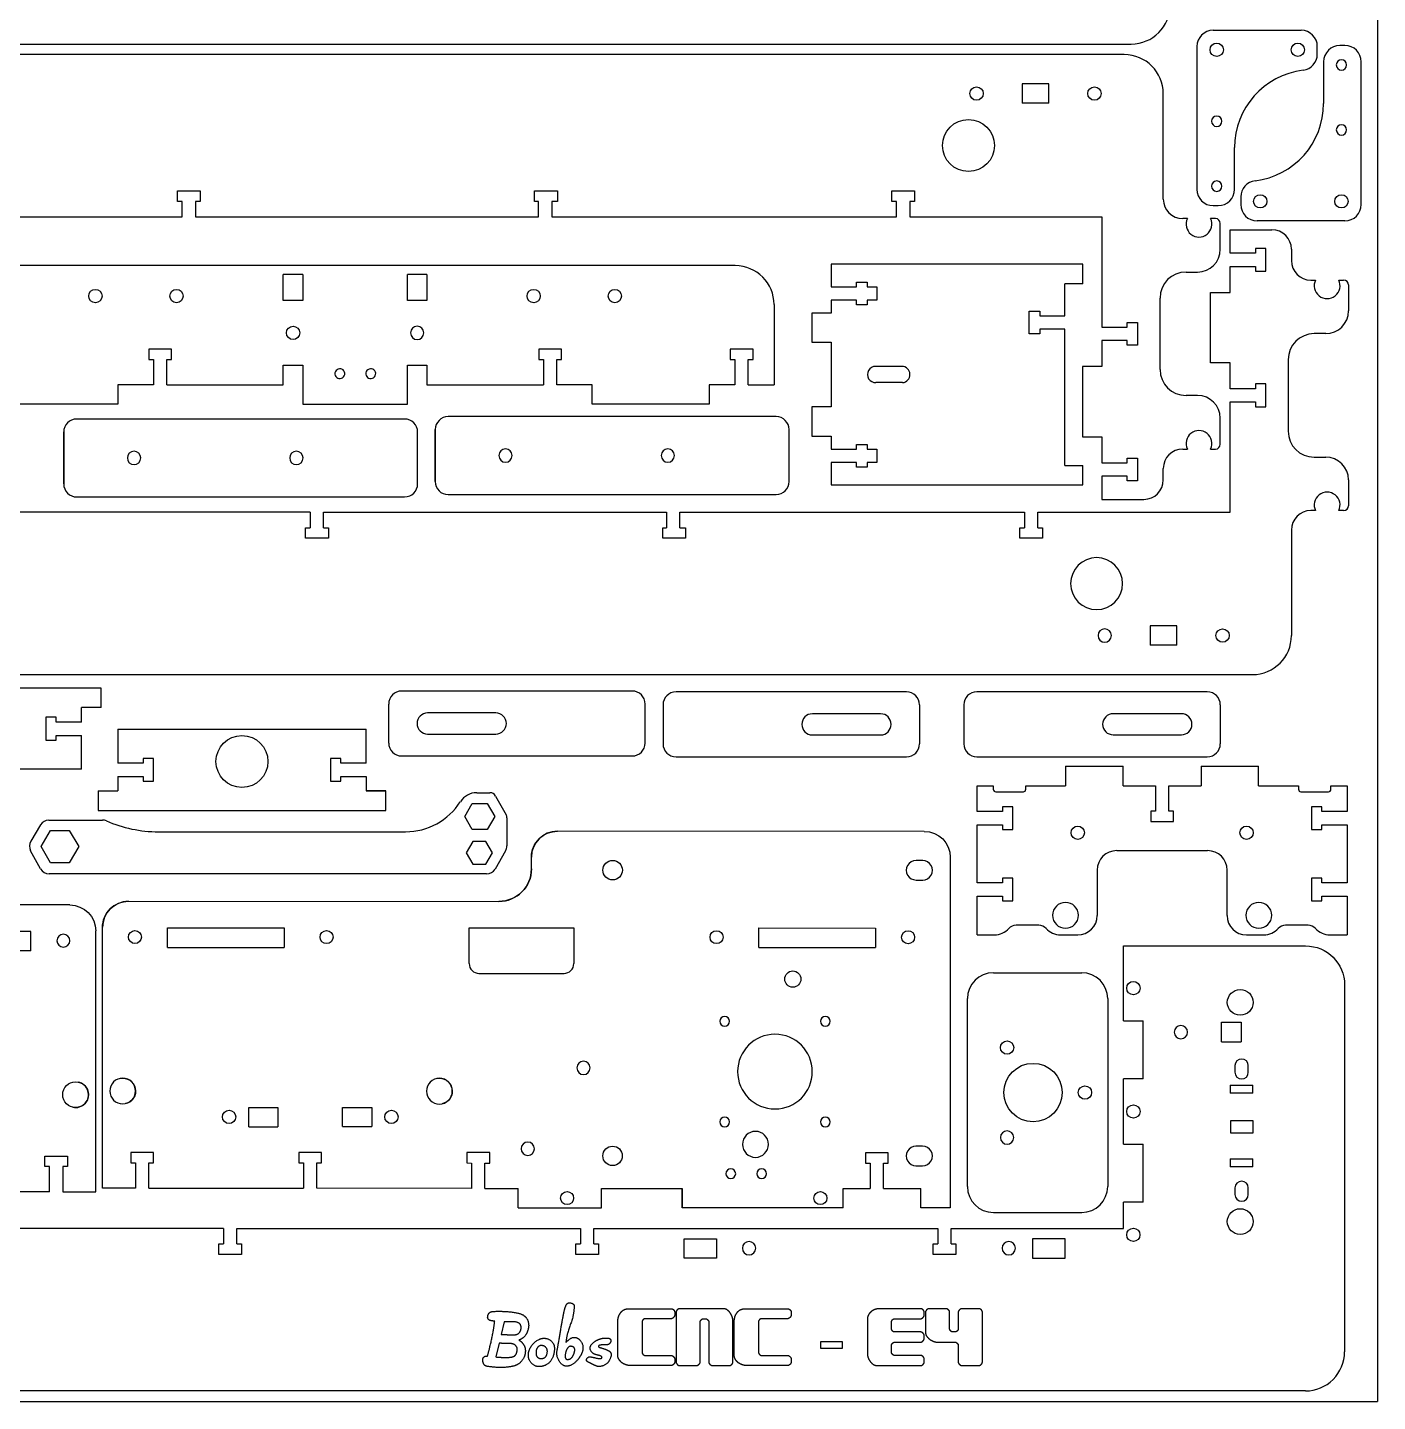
# Model space of a CAD drawing. Header units: millimetres. Extents: x -2 to 1014, y -223 to 1352.
# Drawn here: x 597.9 to 1013.8, y 589.1 to 1012.4 of the extents above; entities that cross this region are included whole.
import ezdxf

# ---------------------------------------------------------------- set-up
doc = ezdxf.new("R2010")
doc.units = ezdxf.units.MM
doc.layers.get('0').update_dxf_attribs({"lineweight": 0})

msp = doc.modelspace()

# ---------------------------------------------------------------- linework, layer by layer
at = {"color": 7, "lineweight": -3}
for p, q in [((1013.76, 1351.61), (1013.76, 589.11)), ((963.13, 1011.48), (990.22, 1011.48)), ((935.77, 1003.99), (249.5, 1003.99)), ((251.61, 1007.25), (937.88, 1007.25)), ((958.13, 1006.48), (958.13, 962.48)), ((995.22, 1004.13), (995.22, 1006.48)), ((1003.74, 1006.8), (1002.15, 1006.8)), ((997.15, 1001.8), (997.15, 988.94)), ((1008.74, 957.8), (1008.74, 1001.8)), ((904.31, 994.99), (904.31, 988.99)), ((912.52, 994.99), (904.31, 994.99)), ((912.52, 988.99), (912.52, 994.99)), ((947.77, 959.49), (947.77, 991.99)), ((912.52, 988.99), (904.31, 988.99)), ((969.72, 962.48), (969.72, 975.34)), ((644.14, 961.99), (651.14, 961.99)), ((644.14, 958.79), (644.14, 961.99)), ((651.14, 961.99), (651.14, 958.79)), ((754.14, 961.99), (761.14, 961.99)), ((754.14, 958.79), (754.14, 961.99)), ((761.14, 961.99), (761.14, 958.79)), ((864.14, 958.79), (864.14, 961.99)), ((864.14, 961.99), (871.14, 961.99)), ((871.14, 961.99), (871.14, 958.79)), ((645.59, 958.79), (644.14, 958.79)), ((645.59, 953.99), (645.59, 958.79)), ((651.14, 958.79), (649.69, 958.79)), ((649.69, 958.79), (649.69, 953.99)), ((755.33, 958.79), (754.14, 958.79)), ((755.33, 953.99), (755.33, 958.79)), ((761.14, 958.79), (759.43, 958.79)), ((759.43, 958.79), (759.43, 953.99)), ((865.59, 958.79), (864.14, 958.79)), ((865.59, 953.99), (865.59, 958.79)), ((871.14, 958.79), (869.69, 958.79)), ((869.69, 958.79), (869.69, 953.99)), ((963.13, 957.48), (964.72, 957.48)), ((971.65, 960.15), (971.65, 957.8)), ((539.69, 953.99), (645.59, 953.99)), ((649.69, 953.99), (755.33, 953.99)), ((759.43, 953.99), (865.59, 953.99)), ((869.69, 953.99), (928.87, 953.99)), ((928.87, 953.99), (928.87, 920.04)), ((955.2, 953.49), (953.77, 953.49)), ((963.84, 953.49), (962.35, 953.49)), ((1003.74, 952.8), (976.65, 952.8)), ((965.34, 944.02), (965.34, 951.99)), ((968.34, 942.86), (968.34, 950.04)), ((968.34, 950.04), (981.24, 950.04)), ((979.34, 944.31), (976.14, 944.31)), ((976.14, 944.31), (976.14, 942.86)), ((979.34, 937.31), (979.34, 944.31)), ((987.24, 944.04), (987.24, 940.54)), ((976.14, 942.86), (968.34, 942.86)), ((815.91, 938.99), (581.79, 938.99)), ((682.74, 936.26), (676.74, 936.26)), ((676.74, 928.26), (676.74, 936.26)), ((682.74, 936.26), (682.74, 928.26)), ((720.96, 936.26), (714.96, 936.26)), ((714.96, 928.26), (714.96, 936.26)), ((720.96, 936.26), (720.96, 928.26)), ((923, 939.44), (845.53, 939.44)), ((845.53, 939.44), (845.53, 932.49)), ((923, 933.44), (923, 939.44)), ((954.77, 937.02), (958.34, 937.02)), ((968.34, 930.76), (968.34, 938.76)), ((968.34, 938.76), (976.14, 938.76)), ((976.14, 938.76), (976.14, 937.31)), ((976.14, 937.31), (979.34, 937.31)), ((845.53, 932.49), (853.33, 932.49)), ((853.33, 932.49), (853.33, 933.94)), ((853.33, 933.94), (856.53, 933.94)), ((856.53, 933.94), (856.53, 932.49)), ((856.53, 932.49), (859.53, 932.49)), ((859.53, 932.49), (859.53, 928.39)), ((917.5, 923.49), (917.5, 933.44)), ((923, 933.44), (917.5, 933.44)), ((993.24, 934.54), (994.67, 934.54)), ((1001.82, 934.54), (1003.31, 934.54)), ((1004.81, 933.04), (1004.81, 925.04)), ((682.74, 928.26), (676.74, 928.26)), ((720.96, 928.26), (714.96, 928.26)), ((827.91, 926.99), (827.91, 902.28)), ((853.33, 928.39), (845.53, 928.39)), ((845.53, 928.39), (845.53, 924.39)), ((853.33, 926.94), (853.33, 928.39)), ((856.53, 926.94), (853.33, 926.94)), ((859.53, 928.39), (856.53, 928.39)), ((856.53, 928.39), (856.53, 926.94)), ((946.77, 906.99), (946.77, 929.02)), ((962.34, 909.09), (962.34, 930.76)), ((962.34, 930.76), (968.34, 930.76)), ((845.53, 924.39), (839.53, 924.39)), ((839.53, 924.39), (839.53, 915.39)), ((906.5, 917.94), (906.5, 924.94)), ((906.5, 924.94), (909.7, 924.94)), ((909.7, 924.94), (909.7, 923.49)), ((909.7, 923.49), (917.5, 923.49)), ((917.5, 919.39), (909.7, 919.39)), ((909.7, 919.39), (909.7, 917.94)), ((917.5, 877.44), (917.5, 919.39)), ((928.87, 920.04), (936.67, 920.04)), ((936.67, 920.04), (936.67, 921.49)), ((936.67, 921.49), (939.87, 921.49)), ((939.87, 921.49), (939.87, 914.49)), ((839.53, 915.39), (845.53, 915.39)), ((845.53, 915.39), (845.53, 895.49)), ((909.7, 917.94), (906.5, 917.94)), ((936.67, 915.94), (928.87, 915.94)), ((928.87, 915.94), (928.87, 907.94)), ((936.67, 914.49), (936.67, 915.94)), ((939.87, 914.49), (936.67, 914.49)), ((997.81, 918.04), (994.24, 918.04)), ((635.29, 913.28), (635.29, 910.08)), ((642.29, 913.28), (635.29, 913.28)), ((635.29, 910.08), (636.74, 910.08)), ((636.74, 910.08), (636.74, 902.28)), ((640.84, 910.08), (642.29, 910.08)), ((640.84, 902.28), (640.84, 910.08)), ((642.29, 910.08), (642.29, 913.28)), ((755.41, 913.28), (755.41, 910.08)), ((762.41, 913.28), (755.41, 913.28)), ((755.41, 910.08), (756.86, 910.08)), ((756.86, 910.08), (756.86, 902.28)), ((760.96, 910.08), (762.41, 910.08)), ((760.96, 902.28), (760.96, 910.08)), ((762.41, 910.08), (762.41, 913.28)), ((814.41, 913.28), (814.41, 910.08)), ((821.41, 913.28), (814.41, 913.28)), ((814.41, 910.08), (815.86, 910.08)), ((815.86, 910.08), (815.86, 902.28)), ((819.96, 910.08), (821.41, 910.08)), ((819.96, 902.28), (819.96, 910.08)), ((821.41, 910.08), (821.41, 913.28)), ((986.24, 910.04), (986.24, 888.01)), ((676.74, 902.28), (676.74, 908.29)), ((676.74, 908.29), (682.74, 908.29)), ((682.74, 908.29), (682.74, 896.28)), ((714.96, 896.28), (714.96, 908.29)), ((714.96, 908.29), (720.96, 908.29)), ((720.96, 908.29), (720.96, 902.28)), ((867.26, 907.96), (859.16, 907.97)), ((928.87, 907.94), (922.87, 907.94)), ((922.87, 907.94), (922.87, 886.27)), ((968.34, 909.09), (962.34, 909.09)), ((968.34, 901.09), (968.34, 909.09)), ((625.8, 902.28), (625.8, 896.28)), ((636.74, 902.28), (625.8, 902.28)), ((640.84, 902.28), (676.74, 902.28)), ((720.96, 902.28), (756.86, 902.28)), ((771.9, 902.28), (760.96, 902.28)), ((771.9, 896.28), (771.9, 902.28)), ((807.91, 902.28), (807.91, 896.28)), ((815.86, 902.28), (807.91, 902.28)), ((819.96, 902.28), (827.91, 902.28)), ((867.43, 902.97), (859.26, 902.97)), ((979.34, 902.54), (976.14, 902.54)), ((976.14, 902.54), (976.14, 901.09)), ((979.34, 895.54), (979.34, 902.54)), ((958.34, 898.99), (954.77, 898.99)), ((976.14, 901.09), (968.34, 901.09)), ((625.8, 896.28), (589.79, 896.28)), ((682.74, 896.28), (714.96, 896.28)), ((807.91, 896.28), (771.9, 896.28)), ((845.53, 895.49), (839.53, 895.49)), ((839.53, 895.49), (839.53, 886.49)), ((968.34, 863.04), (968.34, 896.99)), ((968.34, 896.99), (976.14, 896.99)), ((976.14, 896.99), (976.14, 895.54)), ((976.14, 895.54), (979.34, 895.54)), ((714.1, 891.75), (613.1, 891.75)), ((828.52, 892.49), (727.52, 892.49)), ((965.34, 883.99), (965.34, 891.99)), ((609.1, 871.75), (609.1, 887.75)), ((609.1, 887.75), (609.1, 871.75)), ((718.1, 871.75), (718.1, 887.75)), ((723.52, 872.49), (723.52, 888.49)), ((723.52, 888.49), (723.52, 872.49)), ((832.52, 872.49), (832.52, 888.49)), ((839.53, 886.49), (845.53, 886.49)), ((845.53, 886.49), (845.53, 882.49)), ((922.87, 886.27), (928.87, 886.27)), ((928.87, 886.27), (928.87, 878.27)), ((845.53, 882.49), (853.33, 882.49)), ((853.33, 882.49), (853.33, 883.94)), ((853.33, 883.94), (856.53, 883.94)), ((856.53, 883.94), (856.53, 882.49)), ((856.53, 882.49), (859.53, 882.49)), ((859.53, 882.49), (859.53, 878.39)), ((953.77, 882.49), (955.2, 882.49)), ((962.35, 882.49), (963.84, 882.49)), ((853.33, 878.39), (845.53, 878.39)), ((845.53, 878.39), (845.53, 871.44)), ((853.33, 876.94), (853.33, 878.39)), ((856.53, 876.94), (853.33, 876.94)), ((859.53, 878.39), (856.53, 878.39)), ((856.53, 878.39), (856.53, 876.94)), ((917.5, 877.44), (923, 877.44)), ((923, 871.44), (923, 877.44)), ((928.87, 878.27), (936.67, 878.27)), ((936.67, 878.27), (936.67, 879.72)), ((936.67, 879.72), (939.87, 879.72)), ((939.87, 879.72), (939.87, 872.72)), ((947.77, 872.99), (947.77, 876.49)), ((994.24, 880.01), (997.81, 880.01)), ((936.67, 874.17), (928.87, 874.17)), ((928.87, 874.17), (928.87, 866.99)), ((936.67, 872.72), (936.67, 874.17)), ((939.87, 872.72), (936.67, 872.72)), ((1004.81, 873.01), (1004.81, 865.04)), ((613.1, 867.75), (714.1, 867.75)), ((727.52, 868.49), (828.52, 868.49)), ((845.53, 871.44), (923, 871.44)), ((928.87, 866.99), (941.77, 866.99)), ((994.67, 863.54), (993.24, 863.54)), ((1003.31, 863.54), (1001.82, 863.54)), ((685.06, 863.04), (579.16, 863.04)), ((685.06, 863.04), (685.06, 858.24)), ((689.16, 858.24), (689.16, 863.04)), ((689.16, 863.04), (794.8, 863.04)), ((794.8, 863.04), (794.8, 858.24)), ((798.9, 858.24), (798.9, 863.04)), ((798.9, 863.04), (905.06, 863.04)), ((905.06, 863.04), (905.06, 858.24)), ((909.16, 858.24), (909.16, 863.04)), ((909.16, 863.04), (968.34, 863.04)), ((683.61, 855.04), (683.61, 858.24)), ((683.61, 858.24), (685.06, 858.24)), ((690.61, 855.04), (683.61, 855.04)), ((689.16, 858.24), (690.61, 858.24)), ((690.61, 858.24), (690.61, 855.04)), ((793.61, 855.04), (793.61, 858.24)), ((793.61, 858.24), (794.8, 858.24)), ((800.61, 855.04), (793.61, 855.04)), ((798.9, 858.24), (800.61, 858.24)), ((800.61, 858.24), (800.61, 855.04)), ((903.61, 855.04), (903.61, 858.24)), ((903.61, 858.24), (905.06, 858.24)), ((910.61, 855.04), (903.61, 855.04)), ((909.16, 858.24), (910.61, 858.24)), ((910.61, 858.24), (910.61, 855.04)), ((987.24, 857.54), (987.24, 825.04)), ((943.78, 828.04), (943.78, 822.04)), ((951.99, 828.04), (943.78, 828.04)), ((951.99, 822.04), (951.99, 828.04)), ((951.99, 822.04), (943.78, 822.04)), ((288.97, 813.04), (975.24, 813.04)), ((620.6, 808.86), (532.05, 808.86)), ((620.6, 802.86), (620.6, 808.86)), ((784.2, 807.95), (713.2, 807.95)), ((868.7, 807.69), (797.7, 807.69)), ((961.34, 807.72), (890.34, 807.72)), ((620.6, 802.86), (614.6, 802.86)), ((614.6, 798.41), (614.6, 802.86)), ((709.2, 791.95), (709.2, 803.95)), ((742.2, 801.2), (721.2, 801.2)), ((788.2, 791.95), (788.2, 803.95)), ((793.7, 803.69), (793.7, 791.69)), ((860.7, 800.94), (839.7, 800.94)), ((872.7, 803.69), (872.7, 791.69)), ((886.34, 803.72), (886.34, 791.72)), ((953.34, 800.97), (932.34, 800.97)), ((965.34, 803.72), (965.34, 791.72)), ((603.6, 799.86), (603.6, 792.86)), ((606.8, 799.86), (603.6, 799.86)), ((606.8, 798.41), (606.8, 799.86)), ((614.6, 798.41), (606.8, 798.41)), ((625.73, 796.18), (702.28, 796.18)), ((625.73, 796.18), (625.73, 785.73)), ((702.28, 785.73), (702.28, 796.18)), ((603.6, 792.86), (606.8, 792.86)), ((606.8, 794.31), (614.6, 794.31)), ((606.8, 792.86), (606.8, 794.31)), ((614.6, 783.86), (614.6, 794.31)), ((721.2, 794.7), (742.2, 794.7)), ((839.7, 794.44), (860.7, 794.44)), ((932.34, 794.47), (953.34, 794.47)), ((713.2, 787.95), (784.2, 787.95)), ((797.7, 787.69), (868.7, 787.69)), ((890.34, 787.72), (961.34, 787.72)), ((614.6, 783.86), (538.05, 783.86)), ((633.53, 785.73), (625.73, 785.73)), ((633.53, 787.18), (633.53, 785.73)), ((636.73, 787.18), (633.53, 787.18)), ((636.73, 780.18), (636.73, 787.18)), ((694.48, 787.18), (691.28, 787.18)), ((691.28, 787.18), (691.28, 780.18)), ((694.48, 785.73), (694.48, 787.18)), ((702.28, 785.73), (694.48, 785.73)), ((917.7, 784.8), (935.37, 784.8)), ((917.7, 784.8), (917.7, 778.8)), ((935.37, 778.8), (935.37, 784.8)), ((959.47, 784.8), (977.14, 784.8)), ((959.47, 784.8), (959.47, 778.8)), ((977.14, 778.8), (977.14, 784.8)), ((625.73, 781.63), (633.53, 781.63)), ((625.73, 781.63), (625.73, 777.18)), ((633.53, 781.63), (633.53, 780.18)), ((633.53, 780.18), (636.73, 780.18)), ((691.28, 780.18), (694.48, 780.18)), ((694.48, 781.63), (702.28, 781.63)), ((694.48, 780.18), (694.48, 781.63)), ((702.28, 781.63), (702.28, 777.18)), ((890.42, 778.8), (895.42, 778.8)), ((890.42, 770.85), (890.42, 778.8)), ((895.42, 778.8), (895.42, 777.68)), ((905.42, 777.68), (905.42, 778.8)), ((905.42, 778.8), (917.7, 778.8)), ((935.37, 778.8), (945.37, 778.8)), ((945.37, 778.8), (945.37, 771)), ((949.47, 778.8), (959.47, 778.8)), ((949.47, 771), (949.47, 778.8)), ((977.14, 778.8), (989.42, 778.8)), ((989.42, 778.8), (989.42, 777.68)), ((999.42, 777.68), (999.42, 778.8)), ((999.42, 778.8), (1004.42, 778.8)), ((1004.42, 778.8), (1004.42, 770.85)), ((619.73, 777.18), (625.73, 777.18)), ((619.73, 777.18), (619.73, 771.18)), ((708.28, 777.18), (702.28, 777.18)), ((702.28, 777.18), (708.28, 777.18)), ((708.28, 771.18), (708.28, 777.18)), ((736.33, 776.65), (740.39, 776.65)), ((742.14, 775.62), (745.35, 769.84)), ((896.17, 776.93), (904.67, 776.93)), ((990.17, 776.93), (998.67, 776.93)), ((619.73, 771.18), (708.28, 771.18)), ((732.61, 769.27), (734.93, 773.28)), ((734.93, 773.28), (739.55, 773.28)), ((739.55, 773.28), (741.86, 769.28)), ((898.22, 770.85), (890.42, 770.85)), ((898.22, 772.3), (898.22, 770.85)), ((901.42, 772.3), (898.22, 772.3)), ((901.42, 765.3), (901.42, 772.3)), ((943.92, 771), (943.92, 767.8)), ((945.37, 771), (943.92, 771)), ((950.92, 771), (949.47, 771)), ((950.92, 767.8), (950.92, 771)), ((993.42, 772.3), (993.42, 765.3)), ((996.62, 772.3), (993.42, 772.3)), ((996.62, 770.85), (996.62, 772.3)), ((1004.42, 770.85), (996.62, 770.85)), ((601.94, 766.75), (598.96, 761.75)), ((604.52, 768.21), (621.03, 768.21)), ((734.92, 765.27), (732.61, 769.27)), ((741.86, 769.28), (739.54, 765.27)), ((745.6, 768.87), (745.6, 760.26)), ((890.42, 766.75), (898.22, 766.75)), ((890.42, 748.85), (890.42, 766.75)), ((898.22, 766.75), (898.22, 765.3)), ((943.92, 767.8), (950.92, 767.8)), ((996.62, 766.75), (1004.42, 766.75)), ((996.62, 765.3), (996.62, 766.75)), ((1004.42, 766.75), (1004.42, 748.85)), ((602.17, 760.02), (605.05, 765.02)), ((605.05, 765.02), (610.83, 765.02)), ((610.83, 765.02), (613.71, 760.02)), ((638.26, 764.61), (714.39, 764.61)), ((739.54, 765.27), (734.92, 765.27)), ((874.17, 764.74), (761.17, 764.77)), ((898.22, 765.3), (901.42, 765.3)), ((993.42, 765.3), (996.62, 765.3)), ((601.95, 753.18), (598.9, 758.78)), ((605.05, 755.02), (602.17, 760.02)), ((613.71, 760.02), (610.83, 755.02)), ((735.09, 761.59), (733.07, 758.09)), ((733.07, 758.09), (735.09, 754.59)), ((739.13, 761.59), (735.09, 761.59)), ((741.15, 758.09), (739.13, 761.59)), ((739.13, 754.59), (741.15, 758.09)), ((745.2, 758.77), (741.98, 753.12)), ((933.42, 758.8), (961.42, 758.8)), ((610.83, 755.02), (605.05, 755.02)), ((735.09, 754.59), (739.13, 754.59)), ((753.17, 753.15), (753.17, 756.77)), ((753.17, 753.15), (753.17, 756.77)), ((873.67, 755.74), (871.61, 755.75)), ((882.17, 756.74), (882.15, 648.74)), ((739.37, 751.61), (604.59, 751.61)), ((871.61, 749.75), (873.67, 749.74)), ((898.22, 750.3), (898.22, 748.85)), ((901.42, 750.3), (898.22, 750.3)), ((901.42, 743.3), (901.42, 750.3)), ((927.42, 752.8), (927.42, 738.83)), ((967.42, 738.83), (967.42, 752.8)), ((993.42, 750.3), (993.42, 743.3)), ((996.62, 750.3), (993.42, 750.3)), ((996.62, 748.85), (996.62, 750.3)), ((898.22, 748.85), (890.42, 748.85)), ((1004.42, 748.85), (996.62, 748.85)), ((610.99, 742.06), (496.87, 742.06)), ((629.05, 743.18), (743.17, 743.15)), ((890.42, 744.75), (898.22, 744.75)), ((890.42, 732.83), (890.42, 744.75)), ((898.22, 744.75), (898.22, 743.3)), ((898.22, 743.3), (901.42, 743.3)), ((993.42, 743.3), (996.62, 743.3)), ((996.62, 744.75), (1004.42, 744.75)), ((996.62, 743.3), (996.62, 744.75)), ((1004.42, 744.75), (1004.42, 732.83)), ((598.99, 733.89), (562.99, 733.89)), ((598.99, 727.89), (598.99, 733.89)), ((598.99, 727.89), (598.99, 733.89)), ((618.99, 653.68), (618.99, 734.06)), ((621.03, 654.8), (621.05, 735.18)), ((621.03, 654.8), (621.05, 735.18)), ((641.05, 735), (677.05, 735)), ((641.05, 729), (641.05, 735)), ((677.05, 735), (677.05, 729)), ((677.05, 735), (677.05, 729)), ((734, 723.98), (734, 734.98)), ((734, 734.98), (766.21, 734.98)), ((766.21, 734.98), (766.2, 723.98)), ((766.2, 734.98), (766.2, 723.98)), ((823.17, 734.97), (859.17, 734.96)), ((823.17, 728.97), (823.17, 734.97)), ((859.17, 734.96), (859.17, 728.96)), ((859.17, 734.96), (859.17, 728.96)), ((890.42, 732.83), (895.73, 732.83)), ((909.42, 735.82), (902.42, 735.81)), ((916.12, 732.83), (921.42, 732.83)), ((973.42, 732.83), (978.73, 732.83)), ((992.43, 735.81), (985.43, 735.82)), ((999.12, 732.83), (1004.42, 732.83)), ((641.05, 729), (677.05, 729)), ((823.17, 728.97), (859.17, 728.96)), ((935.56, 729.45), (991.6, 729.45)), ((935.56, 706.4), (935.56, 729.45)), ((598.99, 727.89), (562.99, 727.89)), ((737, 720.98), (763.2, 720.98)), ((895.46, 721.2), (922.65, 721.2)), ((1003.6, 717.45), (1003.6, 604.37)), ((887.46, 655.33), (887.46, 713.2)), ((930.65, 713.2), (930.65, 655.33)), ((935.56, 706.4), (941.56, 706.4)), ((941.56, 688.5), (941.56, 706.4)), ((965.73, 699.93), (965.73, 705.93)), ((965.73, 705.93), (971.73, 705.93)), ((971.73, 705.93), (971.73, 699.93)), ((965.73, 699.93), (971.73, 699.93)), ((969.86, 692.56), (969.86, 690.51)), ((973.96, 690.51), (973.96, 692.56)), ((941.56, 688.5), (935.56, 688.5)), ((935.56, 668.4), (935.56, 688.5)), ((968.33, 686.59), (968.33, 684.09)), ((968.33, 686.59), (975.33, 686.59)), ((975.33, 684.09), (975.33, 686.59)), ((975.33, 684.09), (968.33, 684.09)), ((666.08, 673.72), (666.08, 679.72)), ((666.08, 679.72), (675.08, 679.72)), ((675.08, 679.72), (675.07, 673.72)), ((675.08, 679.72), (675.08, 673.72)), ((694.98, 673.8), (694.98, 679.71)), ((694.98, 679.71), (703.98, 679.71)), ((703.98, 679.71), (703.97, 673.8)), ((703.98, 679.71), (703.98, 673.8)), ((666.08, 673.72), (675.08, 673.72)), ((694.98, 673.8), (703.98, 673.8)), ((968.44, 675.59), (968.44, 671.89)), ((975.44, 675.59), (968.44, 675.59)), ((975.44, 671.89), (975.44, 675.59)), ((968.44, 671.89), (975.44, 671.89)), ((603.26, 661.48), (603.26, 664.68)), ((603.26, 664.68), (610.26, 664.68)), ((610.26, 664.68), (610.26, 661.48)), ((610.26, 664.68), (610.26, 661.48)), ((629.76, 665.8), (629.76, 662.6)), ((636.76, 665.8), (629.76, 665.8)), ((636.76, 662.6), (636.76, 665.8)), ((636.76, 662.6), (636.76, 665.8)), ((681.53, 665.79), (681.53, 662.59)), ((688.53, 665.78), (681.53, 665.79)), ((688.53, 662.58), (688.53, 665.78)), ((688.53, 662.58), (688.53, 665.78)), ((733.3, 665.78), (733.3, 662.58)), ((740.3, 665.77), (733.3, 665.78)), ((740.3, 662.57), (740.3, 665.77)), ((740.3, 662.57), (740.3, 665.77)), ((856.04, 665.75), (856.04, 662.55)), ((863.04, 665.75), (856.04, 665.75)), ((863.04, 662.55), (863.04, 665.75)), ((863.04, 662.55), (863.04, 665.75)), ((873.65, 667.74), (871.59, 667.75)), ((935.56, 668.4), (941.56, 668.4)), ((941.56, 650.5), (941.56, 668.4)), ((604.71, 661.48), (603.26, 661.48)), ((604.71, 653.68), (604.71, 661.48)), ((608.81, 661.48), (608.81, 653.68)), ((610.26, 661.48), (608.81, 661.48)), ((608.81, 661.48), (608.81, 653.68)), ((629.76, 662.6), (631.21, 662.6)), ((631.21, 662.6), (631.21, 654.8)), ((635.31, 662.6), (636.76, 662.6)), ((635.31, 654.8), (635.31, 662.6)), ((635.31, 654.8), (635.31, 662.6)), ((681.53, 662.59), (682.98, 662.59)), ((682.98, 662.59), (682.98, 654.79)), ((687.08, 662.59), (688.53, 662.58)), ((687.08, 654.79), (687.08, 662.59)), ((687.08, 654.79), (687.08, 662.59)), ((733.3, 662.58), (734.75, 662.57)), ((734.75, 662.57), (734.75, 654.77)), ((738.85, 662.57), (740.3, 662.57)), ((738.85, 654.77), (738.85, 662.57)), ((738.85, 654.77), (738.85, 662.57)), ((856.04, 662.55), (857.49, 662.55)), ((857.49, 662.55), (857.49, 654.75)), ((861.59, 662.55), (863.04, 662.55)), ((861.59, 654.75), (861.59, 662.55)), ((861.59, 654.75), (861.59, 662.55)), ((871.59, 661.75), (873.65, 661.74)), ((968.33, 663.89), (968.33, 661.39)), ((968.33, 663.89), (975.33, 663.89)), ((975.33, 661.39), (968.33, 661.39)), ((975.33, 661.39), (975.33, 663.89)), ((604.71, 653.68), (557.04, 653.68)), ((608.81, 653.68), (618.99, 653.68)), ((631.21, 654.8), (621.03, 654.8)), ((635.31, 654.8), (682.98, 654.79)), ((734.75, 654.77), (687.08, 654.79)), ((738.85, 654.77), (749.03, 654.77)), ((749.03, 648.77), (749.03, 654.77)), ((749.03, 648.77), (749.03, 654.77)), ((774.7, 648.77), (774.7, 654.77)), ((774.7, 654.77), (799.6, 654.76)), ((799.6, 654.76), (799.6, 648.76)), ((799.6, 648.76), (799.6, 654.76)), ((849.14, 648.75), (849.14, 654.75)), ((849.14, 654.75), (857.49, 654.75)), ((861.59, 654.75), (873.14, 654.75)), ((873.14, 648.75), (873.14, 654.75)), ((873.14, 648.75), (873.14, 654.75)), ((969.86, 654.91), (969.86, 652.86)), ((973.96, 652.86), (973.96, 654.91)), ((749.03, 648.77), (774.7, 648.77)), ((849.14, 648.75), (799.6, 648.76)), ((882.15, 648.74), (873.14, 648.75)), ((941.56, 650.5), (935.55, 650.5)), ((935.55, 642.45), (935.55, 650.5)), ((895.46, 647.33), (922.65, 647.33)), ((658.3, 642.37), (552.4, 642.37)), ((658.3, 642.37), (658.3, 637.64)), ((662.4, 642.45), (768.3, 642.45)), ((662.4, 637.64), (662.4, 642.45)), ((768.3, 642.45), (768.3, 637.64)), ((772.4, 642.45), (878.3, 642.45)), ((772.4, 637.64), (772.4, 642.45)), ((800.18, 633.25), (800.18, 639.25)), ((800.18, 639.25), (810.18, 639.25)), ((810.18, 639.25), (810.18, 633.25)), ((878.3, 642.45), (878.3, 637.64)), ((882.4, 642.45), (935.55, 642.45)), ((882.4, 637.64), (882.4, 642.45)), ((907.46, 639.25), (907.46, 633.25)), ((917.55, 639.25), (907.46, 639.25)), ((907.47, 639.25), (907.47, 633.25)), ((917.55, 633.25), (917.55, 639.25)), ((656.85, 634.44), (656.85, 637.64)), ((656.85, 637.64), (658.3, 637.64)), ((662.4, 637.64), (663.85, 637.64)), ((663.85, 637.64), (663.85, 634.44)), ((766.85, 634.44), (766.85, 637.64)), ((766.85, 637.64), (768.3, 637.64)), ((772.4, 637.64), (773.85, 637.64)), ((773.85, 637.64), (773.85, 634.44)), ((876.85, 634.44), (876.85, 637.64)), ((876.85, 637.64), (878.3, 637.64)), ((882.4, 637.64), (883.85, 637.64)), ((883.85, 637.64), (883.85, 634.44)), ((663.85, 634.44), (656.85, 634.44)), ((773.85, 634.44), (766.85, 634.44)), ((810.18, 633.25), (800.18, 633.25)), ((883.85, 634.44), (876.85, 634.44)), ((907.46, 633.25), (917.55, 633.25)), ((779.78, 603.15), (779.78, 613.9)), ((782.6, 617.68), (796.25, 617.7)), ((787.23, 613.72), (787.23, 604.19)), ((796.31, 614.61), (788.11, 614.61)), ((797.28, 616.73), (797.28, 615.63)), ((797.71, 616.67), (797.71, 601.24)), ((812.26, 617.7), (798.75, 617.7)), ((805.14, 601.18), (805.14, 613.72)), ((806.03, 614.59), (806.89, 614.59)), ((807.78, 613.72), (807.78, 601.24)), ((815.21, 601.18), (815.21, 614.06)), ((815.64, 603.15), (815.64, 613.9)), ((818.46, 617.68), (832.1, 617.7)), ((823.09, 613.72), (823.09, 604.19)), ((832.16, 614.61), (823.96, 614.61)), ((833.14, 616.73), (833.14, 615.63)), ((856.62, 614.75), (856.62, 603.97)), ((873.08, 617.7), (860.38, 617.7)), ((864.07, 611.48), (864.07, 613.72)), ((864.94, 614.61), (873.14, 614.61)), ((874.12, 615.63), (874.12, 616.73)), ((874.55, 616.67), (874.55, 610.32)), ((880.9, 617.7), (875.58, 617.7)), ((881.97, 611.42), (881.97, 616.73)), ((884.62, 616.67), (884.62, 611.42)), ((891.01, 617.7), (885.7, 617.7)), ((892.05, 601.18), (892.05, 616.73)), ((744.77, 613.7), (743.84, 609.8)), ((873.08, 610.52), (864.94, 610.52)), ((874.12, 608.4), (874.12, 609.5)), ((883.72, 610.54), (882.87, 610.54)), ((743.2, 607.07), (742.19, 602.84)), ((842.26, 605.46), (842.26, 607.62)), ((842.26, 607.62), (848.86, 607.62)), ((848.86, 605.46), (842.26, 605.46)), ((848.86, 607.62), (848.86, 605.46)), ((864.07, 604.25), (864.07, 606.49)), ((864.94, 607.39), (873.14, 607.39)), ((878.19, 607.39), (883.72, 607.39)), ((884.62, 606.49), (884.62, 601.24)), ((739.55, 603.11), (739.61, 603.1)), ((788.11, 603.3), (796.25, 603.3)), ((797.28, 602.28), (797.28, 601.18)), ((823.96, 603.3), (832.1, 603.3)), ((833.14, 602.28), (833.14, 601.18)), ((873.08, 603.3), (864.94, 603.3)), ((874.12, 601.18), (874.12, 602.28)), ((796.31, 600.2), (783.43, 600.2)), ((798.69, 600.2), (804.12, 600.2)), ((808.8, 600.2), (814.24, 600.2)), ((832.16, 600.2), (819.28, 600.2)), ((859.51, 600.2), (873.14, 600.2)), ((885.64, 600.2), (891.07, 600.2)), ((-2.24, 589.11), (1013.76, 589.11)), ((991.6, 592.37), (219.1, 592.37))]:
    msp.add_line(p, q, dxfattribs=at)
for centre, radius in [((964.22, 1005.48), 2.05), ((989.22, 1005.48), 2.05), ((890.26, 991.99), 2.05), ((926.57, 991.99), 2.05), ((887.77, 975.99), 8), ((977.65, 958.8), 2.05), ((1002.65, 958.8), 2.05), ((618.85, 929.63), 2.05), ((643.85, 929.63), 2.05), ((753.85, 929.63), 2.05), ((778.85, 929.63), 2.05), ((679.74, 918.27), 2.05), ((966.04, 825.04), 2.05), ((664, 786.25), 8), ((921.42, 764.31), 2.05), ((973.42, 764.31), 2.05), ((833.67, 719.23), 2.5), ((938.56, 716.45), 2.05), ((971.47, 712.06), 3.97), ((899.65, 698.12), 2.05), ((907.65, 684.27), 9), ((923.65, 684.27), 2.05), ((938.56, 678.45), 2.05), ((971.47, 644.52), 3.97), ((938.55, 640.45), 2.05)]:
    msp.add_circle(centre, radius, dxfattribs=at)
at = {"color": 7, "lineweight": -3, "extrusion": (1.22461e-16, -4.04895e-16, -1)}
for centre in [(-1002.65, 1000.8), (-1002.65, 980.8)]:
    msp.add_circle(centre, 1.6, dxfattribs=at)
at = {"color": 7, "lineweight": -3, "extrusion": (1.22461e-16, 2.05727e-16, -1)}
for centre in [(-964.22, 983.48), (-964.22, 963.48)]:
    msp.add_circle(centre, 1.6, dxfattribs=at)
at = {"color": 7, "lineweight": -3, "extrusion": (-5.12143e-31, -3.05311e-16, -1)}
msp.add_circle((-717.96, 918.27), 2.05, dxfattribs=at)
at = {"color": 7, "lineweight": -3, "extrusion": (0, 0, -1)}
for centre, radius in [((-927.24, 841.04), 8), ((-929.73, 825.04), 2.05), ((-917.65, 738.87), 3.97), ((-977.19, 738.87), 3.97)]:
    msp.add_circle(centre, radius, dxfattribs=at)
at = {"color": 7, "lineweight": -3, "extrusion": (1.6011e-22, 4.84998e-28, -1)}
msp.add_circle((-953.2, 702.87), 2.05, dxfattribs=at)
at = {"color": 7, "lineweight": -3, "extrusion": (-2.33893e-31, 3.60251e-15, -1)}
msp.add_circle((-899.65, 670.41), 2.05, dxfattribs=at)
at = {"color": 7, "lineweight": -3, "extrusion": (-2.17161e-21, -6.57815e-27, -1)}
for centre in [(-820.18, 636.33), (-900.18, 636.33)]:
    msp.add_circle(centre, 2.05, dxfattribs=at)
at = {"color": 7, "lineweight": -3}
for centre, radius, start, end in [((937.88, 1019.25), 12, 270, 0), ((963.13, 1006.48), 5, 90, 180), ((990.22, 1006.48), 5, 0, 90), ((935.77, 991.99), 12, 360, 90), ((990.22, 1004.13), 5, 276.9319, 360), ((1002.15, 1001.8), 5, 90, 180), ((1003.74, 1001.8), 5, 0, 90), ((993.72, 975.34), 24, 96.9319, 180), ((973.15, 988.94), 24, 276.9319, 360), ((976.65, 960.15), 5, 96.9319, 180), ((963.13, 962.48), 5, 180, 270), ((964.72, 962.48), 5, 270, 360), ((953.77, 959.49), 6, 180, 270), ((976.65, 957.8), 5, 180, 270), ((1003.74, 957.8), 5, 270, 360), ((958.77, 951.76), 3.97, 154.1658, 25.8342), ((963.84, 951.99), 1.5, 360, 90), ((981.24, 944.04), 6, 0, 90), ((958.34, 944.02), 7, 270, 360), ((993.24, 940.54), 6, 180, 270), ((815.91, 926.99), 12, 360, 90), ((954.77, 929.02), 8, 90, 180), ((998.24, 932.81), 3.97, 154.1658, 25.8342), ((1003.31, 933.04), 1.5, 0, 90), ((997.81, 925.04), 7, 270, 360), ((994.24, 910.04), 8, 90, 180), ((694.13, 905.7), 1.5, 93.9484, 275.6211), ((703.65, 905.7), 1.5, 93.9484, 275.6211), ((859.16, 905.47), 2.5, 89.9759, 272.3662), ((867.26, 905.46), 2.5, 273.8157, 89.9759), ((954.77, 906.99), 8, 180, 270), ((958.34, 891.99), 7, 360, 90), ((958.77, 884.22), 3.97, 334.1658, 205.8342), ((994.24, 888.01), 8, 180, 270), ((953.77, 876.49), 6, 90, 180), ((963.84, 883.99), 1.5, 270, 0), ((997.81, 873.01), 7, 360, 90), ((941.77, 872.99), 6, 270, 360), ((998.24, 865.27), 3.97, 334.1658, 205.8342), ((993.24, 857.54), 6, 90, 180), ((1003.31, 865.04), 1.5, 270, 360), ((975.24, 825.04), 12, 270, 360), ((713.2, 803.95), 4, 90, 180), ((784.2, 803.95), 4, 0, 90), ((797.7, 803.69), 4, 90, 180), ((868.7, 803.69), 4, 0, 90), ((890.34, 803.72), 4, 90, 180), ((961.34, 803.72), 4, 0, 90), ((721.2, 797.95), 3.25, 90, 270), ((742.2, 797.95), 3.25, 270, 90), ((839.7, 797.69), 3.25, 90, 270), ((860.7, 797.69), 3.25, 270, 90), ((932.34, 797.72), 3.25, 90, 270), ((953.34, 797.72), 3.25, 270, 90), ((713.2, 791.95), 4, 180, 270), ((784.2, 791.95), 4, 270, 360), ((797.7, 791.69), 4, 180, 270), ((868.7, 791.69), 4, 270, 360), ((890.34, 791.72), 4, 180, 270), ((961.34, 791.72), 4, 270, 360), ((736.33, 770.65), 6, 89.9998, 147.5255), ((740.39, 774.65), 2, 29.029, 89.9998), ((896.17, 777.68), 0.75, 180, 270), ((904.67, 777.68), 0.75, 270, 360), ((990.17, 777.68), 0.75, 180, 270), ((998.67, 777.68), 0.75, 270, 360), ((604.52, 765.21), 3, 89.9998, 149.2318), ((621.03, 765.21), 3, 66.3876, 89.9998), ((743.6, 768.87), 2, 359.9997, 29.029), ((601.54, 760.21), 3, 149.2318, 208.5808), ((742.6, 760.26), 3, 330.2623, 359.9997), ((933.42, 752.8), 6, 90, 180), ((961.42, 752.8), 6, 0, 90), ((604.59, 754.61), 3, 208.5808, 269.9998), ((739.37, 754.61), 3, 269.9998, 330.2623), ((921.42, 738.83), 6, 270, 360), ((973.42, 738.83), 6, 180, 270), ((895.73, 738.83), 6, 270, 318.0454), ((902.42, 732.81), 3, 90.046, 138.0454), ((909.42, 732.82), 3, 41.9065, 90.046), ((916.12, 738.83), 6, 221.9065, 270), ((978.73, 738.83), 6, 270, 318.0935), ((985.42, 732.82), 3, 89.954, 138.0935), ((992.42, 732.81), 3, 41.9546, 89.954), ((999.12, 738.83), 6, 221.9546, 270), ((737, 723.98), 3, 179.9877, 269.9877), ((763.2, 723.98), 3, 269.9877, 359.9877), ((763.2, 723.98), 3, 269.9877, 359.9877), ((895.46, 713.2), 8, 90, 180), ((922.65, 713.2), 8, 360, 90), ((971.91, 692.56), 2.05, 0, 180), ((971.91, 690.51), 2.05, 180, 0), ((971.91, 654.91), 2.05, 0, 180), ((895.46, 655.33), 8, 180, 270), ((922.65, 655.33), 8, 270, 0), ((971.91, 652.86), 2.05, 180, 0), ((991.6, 604.37), 12, 270, 0.0002)]:
    msp.add_arc(centre, radius, start, end, dxfattribs=at)
for centre, major_axis, ratio, start_param, end_param in [((694.17, 905.7), (1.49, 0.17), 1, 4.668058, 7.838845), ((703.7, 905.7), (1.49, 0.17), 1, 4.668058, 7.838845), ((613.1, 887.75), (0, 4), 1, 0, 1.570796), ((613.1, 887.75), (0, 4), 1, 0, 1.570796), ((714.1, 887.75), (0, 4), 1, 4.712389, 6.283185), ((727.52, 888.49), (0, 4), 1, 0, 1.570796), ((727.52, 888.49), (0, 4), 1, 0, 1.570796), ((828.52, 888.49), (0, 4), 1, 4.712389, 6.283185), ((727.52, 872.49), (0, 4), 1, 1.570796, 3.141593), ((727.52, 872.49), (0, 4), 1, 1.570796, 3.141593), ((828.52, 872.49), (0, 4), 1, 3.141593, 4.712389), ((613.1, 871.75), (0, 4), 1, 1.570796, 3.141593), ((613.1, 871.75), (0, 4), 1, 1.570796, 3.141593), ((714.1, 871.75), (0, 4), 1, 3.141593, 4.712389), ((714.39, 784.61), (14.16, -14.12), 0.999998, 5.496513, 6.500527), ((638.26, 804.61), (39.63, -5.41), 0.999992, 4.435853, 4.84796), ((761.17, 756.77), (0, 8), 1, 6.28297, 7.853766), ((871.61, 752.75), (0, 3), 1, 6.28297, 9.424563), ((873.67, 752.74), (0, 3), 1, 3.141377, 6.28297), ((873.67, 752.74), (0, 3), 1, 3.141377, 6.28297), ((743.17, 753.15), (0, 10), 1, 3.141377, 4.712174), ((629.05, 735.18), (0, 8), 1, 6.28297, 7.853766), ((612.76, 683.63), (0, 3.97), 1, 2.926976, 6.068569), ((871.59, 664.75), (0, 3), 1, 6.28297, 9.424563), ((873.65, 664.74), (0, 3), 1, 3.141377, 6.28297), ((873.65, 664.74), (0, 3), 1, 3.141377, 6.28297)]:
    msp.add_ellipse(centre, major_axis=major_axis, ratio=ratio, start_param=start_param, end_param=end_param, dxfattribs=at)
at = {"color": 7, "lineweight": -3, "extrusion": (0, 0, -1)}
for centre, major_axis in [((630.76, 879.75), (0, -2.05)), ((680.76, 879.75), (0, -2.05)), ((745.18, 880.49), (0, -2.05)), ((795.18, 880.49), (0, -2.05)), ((608.99, 731.06), (0, -2)), ((812.67, 706.24), (0, -1.5)), ((843.67, 706.23), (0, -1.5)), ((828.17, 690.73), (0, -11.5)), ((769.2, 691.88), (0, -2.05)), ((627.27, 684.75), (0, -3.97)), ((724.81, 684.71), (0, -3.97)), ((812.67, 675.24), (0, -1.5)), ((843.67, 675.23), (0, -1.5)), ((752.03, 666.97), (0, -2.05)), ((822.16, 668.32), (0, -4)), ((814.57, 659.26), (0, -1.5)), ((824.09, 659.26), (0, -1.5))]:
    msp.add_ellipse(centre, major_axis=major_axis, ratio=1, dxfattribs=at)
for centre, major_axis, start_param, end_param in [((761.17, 756.77), (0, -8), 1.571011, 3.141808), ((874.17, 756.74), (0, -8), 3.141808, 4.712604), ((743.17, 753.15), (0, -10), 4.712604, 6.2834), ((610.99, 734.06), (0, -8), 3.141593, 4.712389), ((629.05, 735.18), (0, -8), 1.571011, 3.141808), ((991.6, 717.45), (-8.49, 8.49), 0.785398, 2.356194), ((627.27, 684.75), (0, -3.97), 2.927192, 6.068784), ((724.81, 684.71), (0, -3.97), 2.927192, 6.068784)]:
    msp.add_ellipse(centre, major_axis=major_axis, ratio=1, start_param=start_param, end_param=end_param, dxfattribs=at)
at = {"color": 7, "lineweight": -3}
for centre, major_axis in [((778.17, 752.77), (0, 3)), ((631.05, 732.18), (0, 2)), ((690.05, 732.16), (0, 2)), ((810.17, 732.14), (0, 2)), ((869.17, 732.13), (0, 2)), ((612.76, 683.63), (0, 3.97)), ((660.03, 676.77), (0, 2.05)), ((710.03, 676.76), (0, 2.05)), ((778.15, 664.77), (0, 3)), ((764.15, 651.77), (0, 2)), ((842.15, 651.75), (0, 2))]:
    msp.add_ellipse(centre, major_axis=major_axis, ratio=1, dxfattribs=at)
for points in [[(762.89, 615.14), (763.07, 616.15), (763.51, 618.13), (763.92, 618.9)], [(766.34, 618.4), (766.2, 615.42), (764.09, 610.13), (763.78, 607.34)], [(763.92, 618.9), (764.32, 619.67), (766.38, 619.22), (766.34, 618.4)], [(739.61, 603.1), (740.37, 605.73), (741.51, 611.1), (741.85, 613.85)], [(740.81, 613.99), (739.43, 614.19), (739.73, 615.51)], [(739.73, 615.51), (740.01, 616.8), (741.41, 616.86)], [(741.85, 613.85), (741.32, 613.9), (740.81, 613.99)], [(741.41, 616.86), (744.79, 617), (749.72, 616.29), (750.52, 615.81)], [(750.52, 615.81), (751.73, 615.05), (752.5, 612.66), (752.14, 611.36)], [(761.1, 604.97), (761.58, 607.47), (762.4, 612.54), (762.89, 615.14)], [(779.78, 613.9), (779.78, 614.43), (780.07, 615.53), (780.62, 616.5), (781.41, 617.28), (781.92, 617.48)], [(781.92, 617.48), (781.96, 617.5), (782.37, 617.62), (782.45, 617.64)], [(782.45, 617.64), (782.49, 617.66), (782.6, 617.68)], [(788.11, 614.61), (787.99, 614.61), (787.68, 614.43), (787.42, 614.16), (787.23, 613.84), (787.23, 613.72)], [(796.25, 617.7), (796.41, 617.7), (796.78, 617.52), (797.08, 617.24), (797.28, 616.89), (797.28, 616.73)], [(797.28, 615.63), (797.28, 615.49), (797.08, 615.14), (796.78, 614.83), (796.43, 614.61), (796.31, 614.61)], [(798.75, 617.7), (798.59, 617.7), (798.22, 617.5), (797.92, 617.19), (797.71, 616.83), (797.71, 616.67)], [(805.14, 613.72), (805.14, 613.84), (805.32, 614.14), (805.59, 614.41), (805.89, 614.59), (806.03, 614.59)], [(806.89, 614.59), (807.03, 614.59), (807.34, 614.41), (807.6, 614.14), (807.78, 613.84), (807.78, 613.72)], [(815.21, 614.06), (815.21, 614.61), (814.74, 615.89), (813.95, 616.99), (812.87, 617.7), (812.26, 617.7)], [(815.64, 613.9), (815.64, 614.43), (815.92, 615.53), (816.47, 616.5), (817.27, 617.28), (817.78, 617.48)], [(817.78, 617.48), (817.82, 617.5), (818.22, 617.62), (818.31, 617.64)], [(818.31, 617.64), (818.35, 617.66), (818.46, 617.68)], [(823.96, 614.61), (823.84, 614.61), (823.53, 614.43), (823.27, 614.16), (823.09, 613.84), (823.09, 613.72)], [(832.1, 617.7), (832.26, 617.7), (832.63, 617.52), (832.94, 617.24), (833.14, 616.89), (833.14, 616.73)], [(833.14, 615.63), (833.14, 615.49), (832.94, 615.14), (832.63, 614.83), (832.28, 614.61), (832.16, 614.61)], [(856.68, 615.06), (856.66, 615.02), (856.62, 614.79), (856.62, 614.75)], [(860.38, 617.7), (859.75, 617.7), (858.55, 617.34), (857.58, 616.65), (856.84, 615.67), (856.68, 615.06)], [(864.07, 613.72), (864.07, 613.84), (864.25, 614.16), (864.51, 614.43), (864.82, 614.61), (864.94, 614.61)], [(874.12, 616.73), (874.12, 616.89), (873.92, 617.24), (873.61, 617.52), (873.24, 617.7), (873.08, 617.7)], [(873.14, 614.61), (873.26, 614.61), (873.61, 614.83), (873.92, 615.14), (874.12, 615.49), (874.12, 615.63)], [(875.58, 617.7), (875.42, 617.7), (875.06, 617.5), (874.75, 617.19), (874.55, 616.83), (874.55, 616.67)], [(881.97, 616.73), (881.97, 616.87), (881.75, 617.19), (881.42, 617.5), (881.04, 617.7), (880.9, 617.7)], [(885.7, 617.7), (885.54, 617.7), (885.17, 617.5), (884.84, 617.19), (884.62, 616.83), (884.62, 616.67)], [(892.05, 616.73), (892.05, 616.89), (891.84, 617.24), (891.54, 617.52), (891.17, 617.7), (891.01, 617.7)], [(743.84, 609.8), (744.71, 609.77), (746.49, 609.64), (747.35, 609.61)], [(747.59, 613.67), (746.88, 613.67), (745.46, 613.68), (744.77, 613.7)], [(747.35, 609.61), (748.35, 609.56), (749.76, 610.42), (749.93, 611.39)], [(749.93, 611.39), (750.31, 613.62), (747.59, 613.67)], [(752.14, 611.36), (751.74, 609.88), (750.22, 608.31), (749.29, 608.02)], [(864.94, 610.52), (864.8, 610.52), (864.49, 610.7), (864.23, 610.99), (864.07, 611.33), (864.07, 611.48)], [(874.12, 609.5), (874.12, 609.67), (873.92, 610.01), (873.61, 610.32), (873.24, 610.52), (873.08, 610.52)], [(874.55, 610.32), (874.55, 609.73), (875.3, 608.67), (876.4, 607.85), (877.66, 607.39), (878.19, 607.39)], [(882.87, 610.54), (882.73, 610.54), (882.42, 610.72), (882.16, 610.99), (881.97, 611.29), (881.97, 611.42)], [(884.62, 611.42), (884.62, 611.29), (884.44, 610.99), (884.17, 610.72), (883.87, 610.54), (883.72, 610.54)], [(746.77, 606.96), (745.78, 607.02), (744.07, 607.01), (743.2, 607.07)], [(748.76, 604.75), (748.9, 605.73), (747.77, 606.89), (746.77, 606.96)], [(749.29, 608.02), (750.17, 607.54), (751.35, 605.8), (751.28, 604.42)], [(752.22, 603.37), (752.22, 605.3), (755.19, 608.48), (756.84, 608.59)], [(756.34, 606.35), (755.63, 606.41), (754.55, 605.2), (754.58, 603.99)], [(758.06, 604.48), (758.09, 605.16), (757.25, 606.26), (756.34, 606.35)], [(756.84, 608.59), (758.13, 608.67), (760.32, 606.88), (760.24, 605.2)], [(765.68, 606.06), (764.85, 606.26), (763.93, 605.1), (763.74, 604.33)], [(763.78, 607.34), (764.13, 607.72), (765.95, 609.08), (766.93, 608.78)], [(766.13, 603.54), (766.52, 604.37), (766.5, 605.86), (765.68, 606.06)], [(766.93, 608.78), (768.31, 608.35), (769.37, 605.31), (768.5, 603.62)], [(773.22, 603.49), (771.9, 603.73), (770.81, 606.28), (772.71, 607.59)], [(772.71, 607.59), (773.84, 608.37), (776.15, 608.77), (777.03, 608.57)], [(775.28, 606.53), (774.03, 606.56), (773.68, 605.88), (774.46, 605.68)], [(774.46, 605.68), (776.11, 605.23), (777.95, 604.14), (777.64, 602.98)], [(777.5, 607.35), (777.12, 606.65), (775.91, 606.52), (775.28, 606.53)], [(777.03, 608.57), (777.49, 608.45), (777.68, 607.69), (777.5, 607.35)], [(864.07, 606.49), (864.07, 606.61), (864.25, 606.94), (864.51, 607.2), (864.82, 607.39), (864.94, 607.39)], [(873.14, 607.39), (873.26, 607.39), (873.61, 607.61), (873.92, 607.92), (874.12, 608.26), (874.12, 608.4)], [(883.72, 607.39), (883.85, 607.39), (884.15, 607.2), (884.44, 606.92), (884.62, 606.61), (884.62, 606.49)], [(738.19, 601.59), (738.04, 602.31), (738.89, 603.18), (739.55, 603.11)], [(739.5, 599.94), (738.82, 600.05), (738.29, 601.02), (738.19, 601.59)], [(742.19, 602.84), (743.2, 602.74), (745.21, 602.65), (746.24, 602.71)], [(746.24, 602.71), (747.54, 602.76), (748.6, 603.7), (748.76, 604.75)], [(751.28, 604.42), (751.2, 603.08), (749.65, 600.82), (748.42, 600.27)], [(756.11, 599.89), (754.52, 599.65), (752.22, 601.81), (752.22, 603.37)], [(754.58, 603.99), (754.59, 603.03), (755.75, 602.27), (756.42, 602.35)], [(760.24, 605.2), (760.14, 603.03), (758.03, 600.19), (756.11, 599.89)], [(756.42, 602.35), (757.95, 602.52), (758.06, 604.48)], [(763.72, 600.01), (762.67, 600.05), (760.73, 603.09), (761.1, 604.97)], [(763.74, 604.33), (763.13, 602.02), (764.38, 602.07)], [(768.5, 603.62), (767.72, 602.09), (765.19, 599.93), (763.72, 600.01)], [(764.38, 602.07), (765.47, 602.11), (766.13, 603.54)], [(770.81, 601.16), (769.58, 601.72), (770.51, 602.64)], [(770.51, 602.64), (770.83, 602.96), (772.07, 602.74), (772.93, 602.54)], [(773.35, 599.98), (772.67, 600.19), (771.45, 600.87), (770.81, 601.16)], [(772.93, 602.54), (774.78, 602.09), (775, 603.18), (773.22, 603.49)], [(777.64, 602.98), (777.1, 601.02), (774.32, 599.66), (773.35, 599.98)], [(781.23, 600.9), (780.99, 601.04), (780.48, 601.55), (780.05, 602.18), (779.78, 602.85), (779.78, 603.15)], [(787.23, 604.19), (787.23, 604.07), (787.42, 603.74), (787.68, 603.48), (787.99, 603.3), (788.11, 603.3)], [(796.25, 603.3), (796.41, 603.3), (796.78, 603.09), (797.08, 602.79), (797.28, 602.42), (797.28, 602.28)], [(797.28, 601.18), (797.28, 601.04), (797.1, 600.69), (796.8, 600.41), (796.45, 600.2), (796.31, 600.2)], [(797.71, 601.24), (797.75, 601.06), (797.77, 601.02)], [(797.77, 601.02), (797.88, 600.77), (798.4, 600.2), (798.69, 600.2)], [(804.12, 600.2), (804.26, 600.2), (804.61, 600.41), (804.92, 600.71), (805.14, 601.06), (805.14, 601.18)], [(807.78, 601.24), (807.78, 601.08), (807.99, 600.71), (808.29, 600.41), (808.64, 600.2), (808.8, 600.2)], [(814.24, 600.2), (814.38, 600.2), (814.72, 600.41), (815.03, 600.69), (815.21, 601.04), (815.21, 601.18)], [(817.08, 600.9), (816.84, 601.04), (816.33, 601.55), (815.9, 602.18), (815.64, 602.85), (815.64, 603.15)], [(823.09, 604.19), (823.09, 604.07), (823.27, 603.74), (823.53, 603.48), (823.84, 603.3), (823.96, 603.3)], [(832.1, 603.3), (832.26, 603.3), (832.63, 603.09), (832.94, 602.79), (833.14, 602.42), (833.14, 602.28)], [(833.14, 601.18), (833.14, 601.04), (832.96, 600.69), (832.65, 600.41), (832.31, 600.2), (832.16, 600.2)], [(856.62, 603.97), (856.62, 603.56), (856.8, 602.71), (856.97, 602.34)], [(856.97, 602.34), (857.11, 601.99), (857.64, 601.24), (858.29, 600.61), (859.08, 600.2), (859.51, 600.2)], [(864.94, 603.3), (864.8, 603.3), (864.49, 603.48), (864.23, 603.76), (864.07, 604.11), (864.07, 604.25)], [(874.12, 602.28), (874.12, 602.44), (873.92, 602.79), (873.61, 603.09), (873.24, 603.3), (873.08, 603.3)], [(873.14, 600.2), (873.29, 600.2), (873.63, 600.39), (873.92, 600.69), (874.12, 601.02), (874.12, 601.18)], [(884.62, 601.24), (884.62, 601.08), (884.82, 600.71), (885.13, 600.41), (885.47, 600.2), (885.64, 600.2)], [(891.07, 600.2), (891.21, 600.2), (891.56, 600.41), (891.86, 600.69), (892.05, 601.04), (892.05, 601.18)], [(748.42, 600.27), (747.5, 599.84), (742.74, 599.44), (739.5, 599.94)], [(783.43, 600.2), (782.86, 600.2), (781.7, 600.63), (781.23, 600.9)], [(819.28, 600.2), (818.71, 600.2), (817.55, 600.63), (817.08, 600.9)]]:
    msp.add_open_spline(points, degree=2, dxfattribs=at)

doc.saveas('drawing.dxf')
